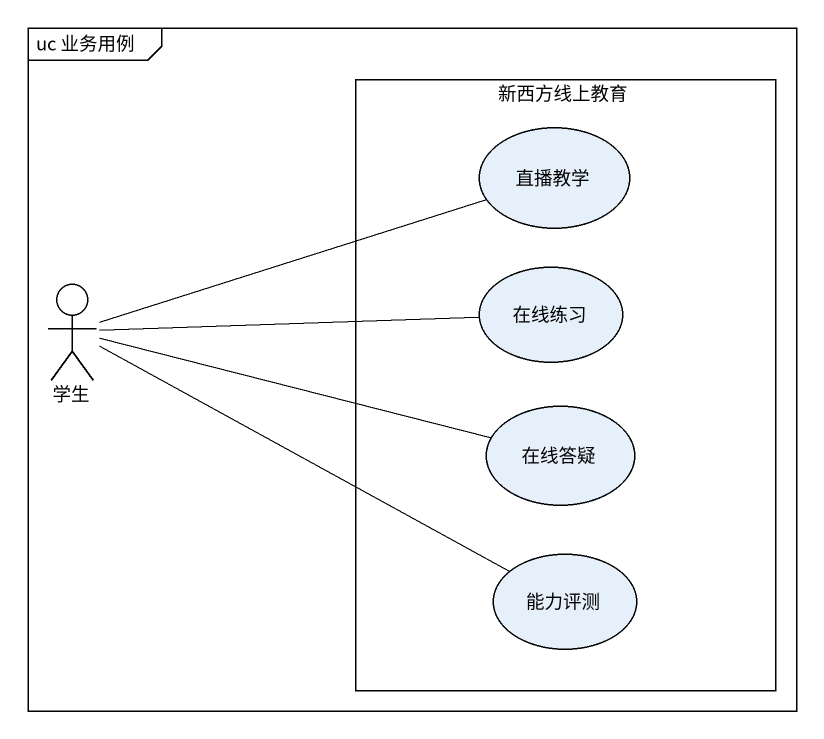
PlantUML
@startuml
mainframe uc 业务用例
rectangle 新西方线上教育 {
  usecase 直播教学
  usecase 在线练习
  usecase 在线答疑
  usecase 能力评测
}
actor 学生
学生 -right- 直播教学
学生 -right- 在线练习
学生 -right- 在线答疑
学生 -right- 能力评测
@enduml
